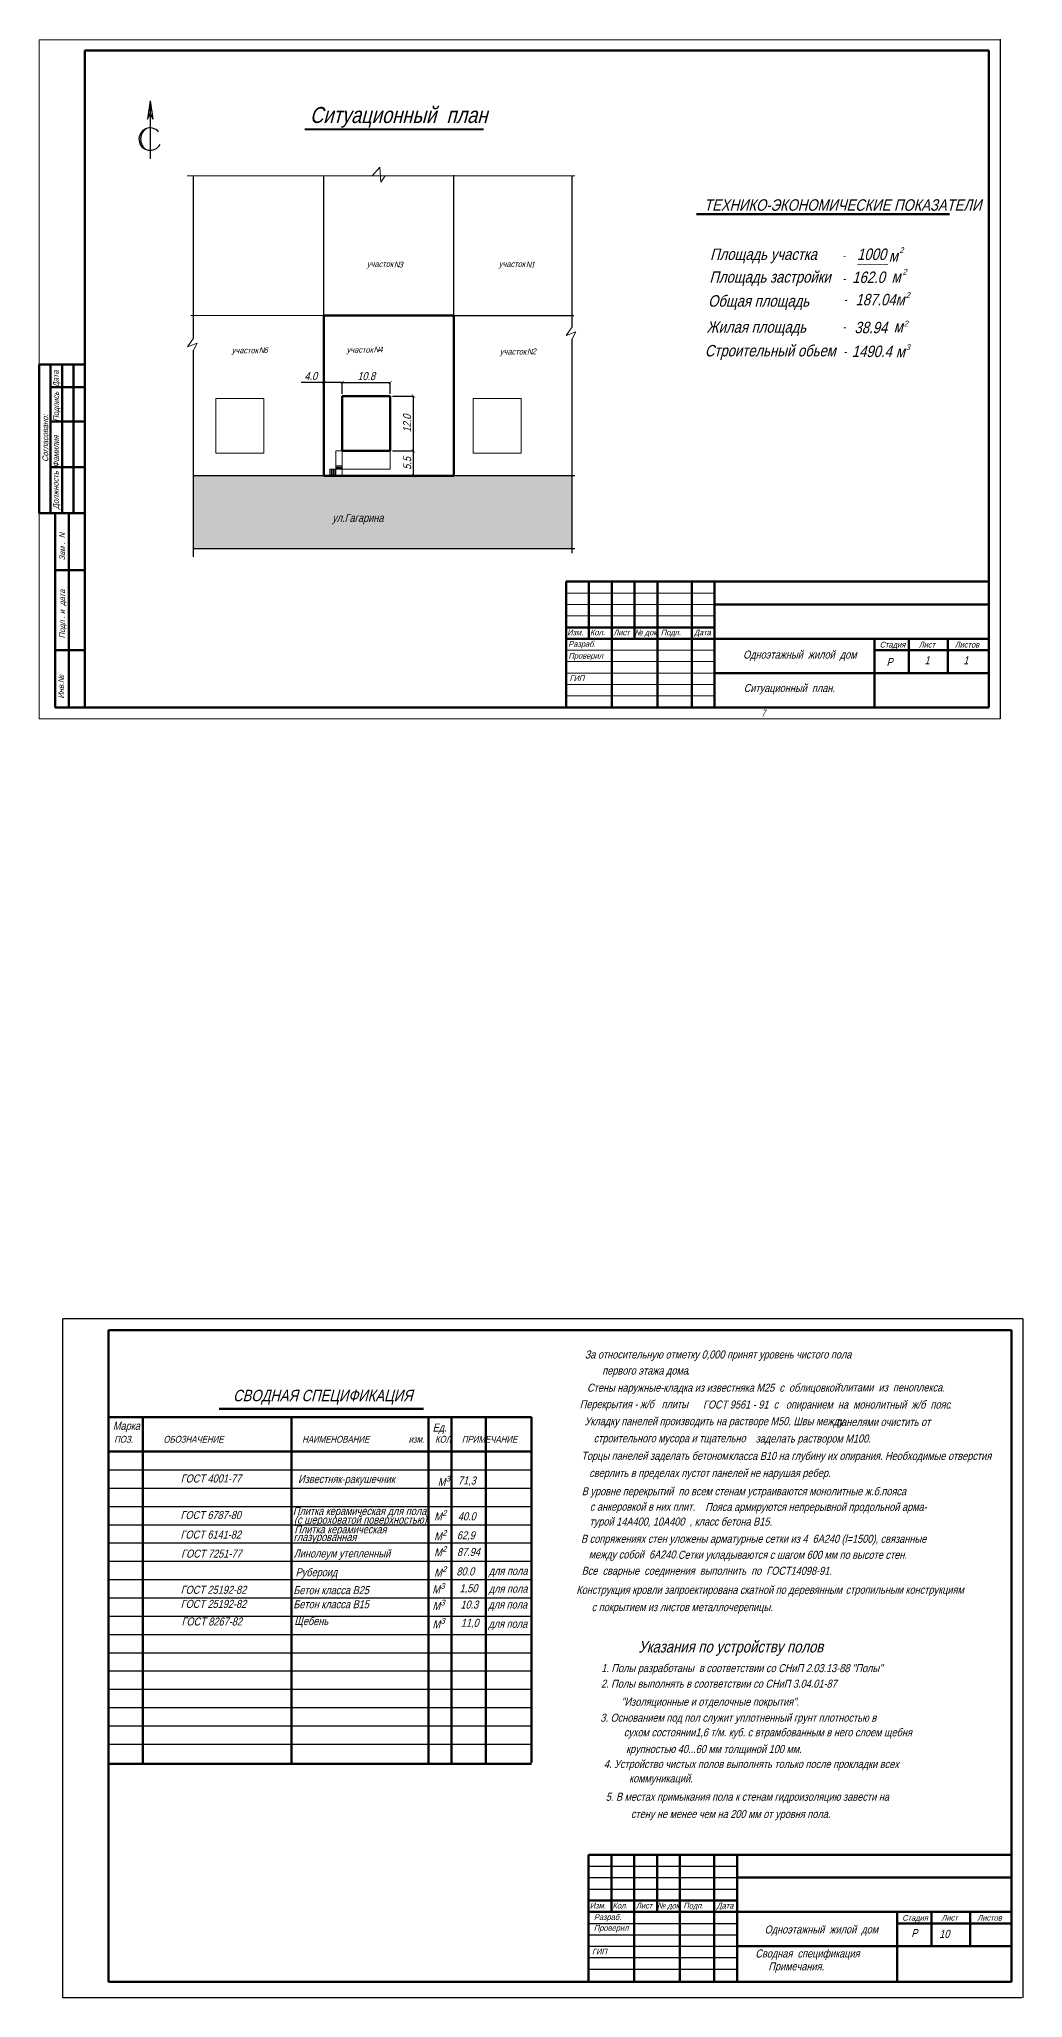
# Model space of a CAD drawing. Header units: millimetres. Extents: x -1570823 to -1042875, y 1331607 to 1425447.
# Drawn here: x -1570823 to -1527786, y 1331653 to 1417324 of the extents above; entities that cross this region are included whole.
import ezdxf
from ezdxf.enums import TextEntityAlignment as Align

# ---------------------------------------------------------------- set-up
doc = ezdxf.new("R2010")
doc.units = ezdxf.units.MM
for name, color, linetype, lineweight in [('ЗД', 7, 'Continuous', 60), ('проект', 7, 'Continuous', 50), ('Разм.', 7, 'Continuous', 15), ('размер', 7, 'Continuous', 15), ('стены', 7, 'Continuous', 50), ('существ.', 7, 'Continuous', 15), ('тонкая', 7, 'Continuous', 15)]:
    doc.layers.add(name, color=color, linetype=linetype, lineweight=lineweight)
doc.layers.add('разм', color=7, linetype='Continuous')
doc.styles.get("Standard").update_dxf_attribs({"font": 'ARIALN.TTF', "oblique": 15, "height": 350})
doc.styles.add('гост', font='', dxfattribs={"oblique": 15, "height": 350})
doc.styles.get('гост').set_extended_font_data('GOST type A')
doc.linetypes.add('РАЗРЫВ', pattern='A,40,-0.01,[138,ltypeshp.shx,S=0.6,R=0,X=0,Y=0.25],-2.7,1', length=43.71)
doc.dimstyles.new('100', dxfattribs={"dimtxt": 350, "dimasz": 150, "dimexe": 1.25, "dimexo": 100, "dimgap": 100, "dimtad": 1, "dimdec": 0, "dimrnd": 5, "dimtxsty": 'Standard', "dimblk": 'ARCHTICK', "dimcen": 250, "dimaunit": 1, "dimadec": 1, "dimazin": 0, "dimtfac": 1, "dimtdec": 0, "dimtmove": 0, "dimatfit": 3, "dimldrblk": 'NONE', "dimfxl": 1, "dimarcsym": 0})

# ---------------------------------------------------------------- blocks, each defined once
blk = doc.blocks.new('_ArchTick')
at = {"color": 0, "linetype": 'ByBlock', "lineweight": 0, "const_width": 0.15}
blk.add_lwpolyline([(-0.5, -0.5), (0.5, 0.5)], dxfattribs=at)
blk = doc.blocks.new('*D131')
at = {"layer": 'размер', "color": 0, "lineweight": -2, "ltscale": 50, "transparency": 16777216}
for p, q in [((-1557561, 1401812), (-1557561, 1402308)), ((-1557561, 1402306), (-1555461, 1402306)), ((-1555461, 1401812), (-1555461, 1402308))]:
    blk.add_line(p, q, dxfattribs=at)
at = {"layer": 'размер', "color": 0, "lineweight": -2, "ltscale": 50, "transparency": 16777216, "xscale": 150, "yscale": 150, "zscale": 150, "rotation": 180}
blk.add_blockref('_ArchTick', (-1557561, 1402306), dxfattribs=at)
at = {"layer": 'размер', "color": 0, "lineweight": -2, "ltscale": 50, "transparency": 16777216, "xscale": 150, "yscale": 150, "zscale": 150}
blk.add_blockref('_ArchTick', (-1555461, 1402306), dxfattribs=at)
at = {"layer": 'размер', "color": 0, "ltscale": 50, "transparency": 16777216, "insert": (-1556511, 1402585), "char_height": 350, "attachment_point": 5}
blk.add_mtext('10.8', dxfattribs=at)
blk = doc.blocks.new('_None')
blk = doc.blocks.new('*D132')
at = {"layer": 'Разм.', "color": 0, "lineweight": -2, "ltscale": 50, "transparency": 16777216}
for p, q in [((-1558375, 1402308), (-1559354, 1402308)), ((-1558375, 1402407), (-1558375, 1402309)), ((-1557561, 1402308), (-1558375, 1402308)), ((-1557561, 1402208), (-1557561, 1402306))]:
    blk.add_line(p, q, dxfattribs=at)
at = {"layer": 'Разм.', "color": 0, "lineweight": -2, "ltscale": 50, "transparency": 16777216, "xscale": 150, "yscale": 150, "zscale": 150, "rotation": 180}
blk.add_blockref('_ArchTick', (-1558375, 1402308), dxfattribs=at)
at = {"layer": 'Разм.', "color": 0, "lineweight": -2, "ltscale": 50, "transparency": 16777216, "xscale": 150, "yscale": 150, "zscale": 150}
blk.add_blockref('_ArchTick', (-1557561, 1402308), dxfattribs=at)
at = {"layer": 'Разм.', "color": 0, "ltscale": 50, "transparency": 16777216, "insert": (-1558939, 1402586), "char_height": 350, "attachment_point": 5}
blk.add_mtext('4.0', dxfattribs=at)
blk = doc.blocks.new('*D133')
at = {"layer": 'Разм.', "color": 0, "lineweight": -2, "ltscale": 50, "transparency": 16777216}
for p, q in [((-1555343, 1399312), (-1554440, 1399312)), ((-1554441, 1398224), (-1554441, 1399312)), ((-1555343, 1398224), (-1554440, 1398224))]:
    blk.add_line(p, q, dxfattribs=at)
at = {"layer": 'Разм.', "color": 0, "lineweight": -2, "ltscale": 50, "transparency": 16777216, "xscale": 150, "yscale": 150, "zscale": 150}
for p, rotation in [((-1554441, 1399312), 90), ((-1554441, 1398224), 270)]:
    blk.add_blockref('_ArchTick', p, dxfattribs=dict(at, rotation=rotation))
at = {"layer": 'Разм.', "color": 0, "ltscale": 50, "transparency": 16777216, "insert": (-1554719, 1398768), "char_height": 350, "attachment_point": 5, "rotation": 90}
blk.add_mtext('5.5', dxfattribs=at)
blk = doc.blocks.new('*D134')
at = {"layer": 'Разм.', "color": 0, "lineweight": -2, "ltscale": 50, "transparency": 16777216}
for p, q in [((-1555361, 1401712), (-1554443, 1401712)), ((-1554444, 1399312), (-1554444, 1401712)), ((-1555361, 1399312), (-1554443, 1399312))]:
    blk.add_line(p, q, dxfattribs=at)
at = {"layer": 'Разм.', "color": 0, "lineweight": -2, "ltscale": 50, "transparency": 16777216, "xscale": 150, "yscale": 150, "zscale": 150}
for p, rotation in [((-1554444, 1401712), 90), ((-1554444, 1399312), 270)]:
    blk.add_blockref('_ArchTick', p, dxfattribs=dict(at, rotation=rotation))
at = {"layer": 'Разм.', "color": 0, "ltscale": 50, "transparency": 16777216, "insert": (-1554723, 1400512), "char_height": 350, "attachment_point": 5, "rotation": 90}
blk.add_mtext('12.0', dxfattribs=at)

msp = doc.modelspace()

# ---------------------------------------------------------------- hatches: boundary and pattern name
at = {"layer": 'разм', "lineweight": 5, "ltscale": 50}
h = msp.add_hatch(color=254, dxfattribs=at)
h.paths.add_polyline_path([(-1547503.5, 1398224.4), (-1552675, 1398224.4), (-1552675, 1398224), (-1558375, 1398224.4), (-1564072.9, 1398224.4), (-1564072.5, 1395024.4), (-1547503.2, 1395024.4)])
h.paths.add_polyline_path([(-1558142.8, 1395999.5), (-1554822.4, 1395999.5), (-1554822.4, 1396674.1), (-1558142.8, 1396674.1)], flags=24)
at = {"layer": 'тонкая'}
h = msp.add_hatch(color=256, dxfattribs=at)
h.paths.add_polyline_path([(-1565968, 1414075.2), (-1565968, 1414631.4), (-1566087.2, 1413825)])
h.paths.add_polyline_path([(-1566122.2, 1413416.2, 0.6969958), (-1566152.4, 1412498.4, -0.5352223)])

# ---------------------------------------------------------------- linework, layer by layer
at = {"lineweight": 50}
for p, q in [((-1570822.7, 1403096.7), (-1568822.7, 1403096.7)), ((-1570822.7, 1396596.7), (-1570822.7, 1403096.7)), ((-1570322.7, 1396596.7), (-1570322.7, 1403096.7)), ((-1569822.7, 1396596.7), (-1569822.7, 1403096.7)), ((-1569322.7, 1396596.7), (-1569322.7, 1403096.7)), ((-1570322.7, 1402096.7), (-1568822.7, 1402096.7)), ((-1570322.7, 1400596.7), (-1568822.7, 1400596.7)), ((-1570322.7, 1398596.7), (-1568822.7, 1398596.7)), ((-1570822.7, 1396596.7), (-1568822.7, 1396596.7)), ((-1570122.7, 1388096.7), (-1570122.7, 1396596.7)), ((-1569522.7, 1388096.7), (-1569522.7, 1396596.7)), ((-1570122.7, 1394096.7), (-1568822.7, 1394096.7)), ((-1570122.7, 1390596.7), (-1568822.7, 1390596.7)), ((-1568822.7, 1388096.7), (-1570122.7, 1388096.7))]:
    msp.add_line(p, q, dxfattribs=at)
at = {"lineweight": 0}
for p, q in [((-1547772.7, 1393097.4), (-1541272.7, 1393097.4)), ((-1547772.7, 1392597.4), (-1541272.7, 1392597.4)), ((-1547772.7, 1392097.4), (-1541272.7, 1392097.4)), ((-1547772.7, 1390597.4), (-1541272.7, 1390597.4)), ((-1547772.7, 1390097.4), (-1541272.7, 1390097.4)), ((-1547772.7, 1389597.4), (-1541272.7, 1389597.4)), ((-1547772.7, 1389097.4), (-1541272.7, 1389097.4)), ((-1547772.7, 1388597.4), (-1541272.7, 1388597.4))]:
    msp.add_line(p, q, dxfattribs=at)
for p, q in [((-1569785.8, 1331652.7), (-1569785.8, 1361352.7)), ((-1527785.8, 1361352.7), (-1569785.8, 1361352.7)), ((-1527785.8, 1361352.7), (-1527785.8, 1331652.7)), ((-1569785.8, 1331852.7), (-1569785.8, 1361074)), ((-1567785.8, 1354748.3), (-1549285.8, 1354748.3)), ((-1567785.8, 1353948.3), (-1549285.8, 1353948.3)), ((-1567785.8, 1353148.3), (-1549285.8, 1353148.3)), ((-1567785.8, 1352348.3), (-1549285.8, 1352348.3)), ((-1567785.8, 1351548.3), (-1549285.8, 1351548.3)), ((-1567785.8, 1350748.3), (-1549285.8, 1350748.3)), ((-1567785.8, 1349948.3), (-1549285.8, 1349948.3)), ((-1567785.8, 1349148.3), (-1549285.8, 1349148.3)), ((-1567785.8, 1348348.3), (-1549285.8, 1348348.3)), ((-1567785.8, 1347548.3), (-1549285.8, 1347548.3)), ((-1567785.8, 1346748.3), (-1549285.8, 1346748.3)), ((-1567785.8, 1345948.3), (-1549285.8, 1345948.3)), ((-1567785.8, 1345148.3), (-1549285.8, 1345148.3)), ((-1567785.8, 1344348.3), (-1549285.8, 1344348.3)), ((-1567785.8, 1343548.3), (-1549285.8, 1343548.3)), ((-1567785.8, 1342748.3), (-1549285.8, 1342748.3)), ((-1546785.8, 1337410), (-1540285.8, 1337410)), ((-1546785.8, 1336910), (-1540285.8, 1336910)), ((-1546785.8, 1336410), (-1540285.8, 1336410)), ((-1546785.8, 1334910), (-1540285.8, 1334910)), ((-1546785.8, 1334410), (-1540285.8, 1334410)), ((-1546785.8, 1333910), (-1540285.8, 1333910)), ((-1546785.8, 1333410), (-1540285.8, 1333410)), ((-1546785.8, 1332910), (-1540285.8, 1332910)), ((-1544301.4, 1331652.7), (-1569785.8, 1331652.7)), ((-1527826.4, 1331652.7), (-1569785.8, 1331652.7))]:
    msp.add_line(p, q)
at = {"layer": 'проект'}
for p, q in [((-1568822.7, 1388096.7), (-1568822.7, 1416823.7)), ((-1542062.2, 1409662.8), (-1530999.6, 1409662.8)), ((-1529272.7, 1388096.7), (-1568822.7, 1388096.7)), ((-1567785.8, 1332352.7), (-1567785.8, 1360852.7)), ((-1528285.8, 1360852.7), (-1567785.8, 1360852.7)), ((-1528285.8, 1360852.7), (-1528285.8, 1332352.7)), ((-1567785.8, 1357048.3), (-1549285.8, 1357048.3)), ((-1566285.8, 1341948.3), (-1566285.8, 1357048.3)), ((-1562948, 1357408), (-1554012.2, 1357408)), ((-1559785.8, 1341948.3), (-1559785.8, 1357048.3)), ((-1553785.8, 1341948.3), (-1553785.8, 1357048.3)), ((-1552785.8, 1341948.3), (-1552785.8, 1357048.3)), ((-1551285.8, 1341948.3), (-1551285.8, 1357048.3)), ((-1549285.8, 1357048.3), (-1549285.8, 1341948.3)), ((-1567785.8, 1355548.3), (-1549285.8, 1355548.3)), ((-1567785.8, 1341894.5), (-1549285.8, 1341894.5)), ((-1546785.8, 1337910), (-1528285.8, 1337910)), ((-1546785.8, 1332410), (-1546785.8, 1337910)), ((-1545785.8, 1335410), (-1545785.8, 1337910)), ((-1544785.8, 1332410), (-1544785.8, 1337910)), ((-1543785.8, 1335410), (-1543785.8, 1337910)), ((-1542785.8, 1332410), (-1542785.8, 1337910)), ((-1541285.8, 1332410), (-1541285.8, 1337910)), ((-1540285.8, 1332410), (-1540285.8, 1337910)), ((-1540285.8, 1336910), (-1528285.8, 1336910)), ((-1546785.8, 1335910), (-1540285.8, 1335910)), ((-1546785.8, 1335410), (-1540285.8, 1335410)), ((-1540285.8, 1335410), (-1528285.8, 1335410)), ((-1533285.8, 1332410), (-1533285.8, 1335410)), ((-1533285.8, 1334910), (-1528285.8, 1334910)), ((-1531785.8, 1333910), (-1531785.8, 1335410)), ((-1530085.8, 1333910), (-1530085.8, 1335410)), ((-1540285.8, 1333910), (-1528285.8, 1333910)), ((-1528285.8, 1332352.7), (-1567785.8, 1332352.7))]:
    msp.add_line(p, q, dxfattribs=at)
at = {"layer": 'проект', "ltscale": 10}
for p, q in [((-1568822.7, 1416823.7), (-1529272.7, 1416823.7)), ((-1529272.7, 1416823.7), (-1529272.7, 1388096.7))]:
    msp.add_line(p, q, dxfattribs=at)
at = {"layer": 'проект', "lineweight": 30, "ltscale": 10}
for q in [(-1566087.2, 1413825), (-1565842.4, 1413820.8), (-1565968, 1412088.8)]:
    msp.add_line((-1565968, 1414631.4), q, dxfattribs=at)
at = {"layer": 'проект', "lineweight": 40, "ltscale": 10}
msp.add_line((-1559200.6, 1413389.6), (-1551382.7, 1413389.6), dxfattribs=at)
at = {"layer": 'проект', "linetype": 'РАЗРЫВ', "lineweight": 5, "ltscale": 200}
msp.add_line((-1564341.2, 1411340.5), (-1547380.8, 1411340.5), dxfattribs=at)
at = {"layer": 'проект', "ltscale": 50}
for p, q in [((-1552675.1, 1405232.8), (-1558375.1, 1405232.8)), ((-1558375.1, 1405232.8), (-1558375, 1398224.4)), ((-1552675.1, 1405232.8), (-1552675, 1398224)), ((-1557560.7, 1399311.5), (-1557560.7, 1401711.5)), ((-1557560.7, 1401711.5), (-1555460.7, 1401711.5)), ((-1555460.7, 1401711.5), (-1555460.7, 1399311.5)), ((-1555460.7, 1399311.5), (-1557560.7, 1399311.5)), ((-1552675, 1398224), (-1558375, 1398224.4))]:
    msp.add_line(p, q, dxfattribs=at)
at = {"layer": 'проект', "lineweight": 25, "ltscale": 10}
msp.add_line((-1552675.1, 1405232.8), (-1547427.4, 1405232.6), dxfattribs=at)
at = {"layer": 'проект', "lineweight": 50}
for p, q in [((-1547772.7, 1388097.4), (-1547772.7, 1393597.4)), ((-1547772.7, 1393597.4), (-1529272.7, 1393597.4)), ((-1546772.7, 1391097.4), (-1546772.7, 1393597.4)), ((-1545772.7, 1388097.4), (-1545772.7, 1393597.4)), ((-1544772.7, 1391097.4), (-1544772.7, 1393597.4)), ((-1543772.7, 1388097.4), (-1543772.7, 1393597.4)), ((-1542272.7, 1388097.4), (-1542272.7, 1393597.4)), ((-1541272.7, 1388097.4), (-1541272.7, 1393597.4)), ((-1541272.7, 1392597.4), (-1529272.7, 1392597.4)), ((-1547772.7, 1391597.4), (-1541272.7, 1391597.4)), ((-1547772.7, 1391097.4), (-1541272.7, 1391097.4)), ((-1541272.7, 1391097.4), (-1529272.7, 1391097.4)), ((-1534272.7, 1388097.4), (-1534272.7, 1391097.4)), ((-1534272.7, 1390597.4), (-1529272.7, 1390597.4)), ((-1532772.7, 1389597.4), (-1532772.7, 1391097.4)), ((-1531072.7, 1389597.4), (-1531072.7, 1391097.4)), ((-1541272.7, 1389597.4), (-1529272.7, 1389597.4))]:
    msp.add_line(p, q, dxfattribs=at)
at = {"layer": 'разм', "ltscale": 50}
for p, q in [((-1564072.4, 1404245.9), (-1564075.1, 1411340.5)), ((-1558375.1, 1405232.8), (-1558375.1, 1411340.5)), ((-1552674.8, 1405232.8), (-1552675.1, 1411373.1)), ((-1547503.1, 1404745.1), (-1547503.1, 1411340.5)), ((-1547503.1, 1394834.9), (-1547504.3, 1404214.8)), ((-1564072.5, 1394682.9), (-1564073.5, 1403715.6))]:
    msp.add_line(p, q, dxfattribs=at)
at = {"layer": 'разм', "lineweight": 30, "ltscale": 50}
for p, q in [((-1547385.5, 1398224.4), (-1564093.2, 1398224.4)), ((-1547385.5, 1395024.4), (-1564093.2, 1395024.4))]:
    msp.add_line(p, q, dxfattribs=at)
at = {"layer": 'Разм.', "ltscale": 50}
for p, q in [((-1558375.1, 1405232.8), (-1564180.9, 1405232.8)), ((-1564072.4, 1404245.9), (-1564330.9, 1403860.1)), ((-1547503.1, 1404745.1), (-1547761.6, 1404359.4)), ((-1547761.6, 1404359.4), (-1547343.4, 1404527.6)), ((-1547343.4, 1404527.6), (-1547504.3, 1404214.8)), ((-1564330.9, 1403860.1), (-1563912.6, 1404028.3)), ((-1563912.6, 1404028.3), (-1564073.5, 1403715.6)), ((-1557560.7, 1399311.5), (-1557560.7, 1398232.9)), ((-1555460.7, 1399311.5), (-1555460.7, 1398511.5)), ((-1557560.7, 1398511.5), (-1555460.7, 1398511.5))]:
    msp.add_line(p, q, dxfattribs=at)
at = {"layer": 'Разм.', "lineweight": 5, "ltscale": 50}
for p, q in [((-1557560.7, 1399311.5), (-1557840.7, 1399311.5)), ((-1557840.7, 1399311.5), (-1557840.7, 1398507.1)), ((-1557560.7, 1398511.5), (-1558100.7, 1398511.5)), ((-1557840.7, 1399007.1), (-1557840.8, 1398732.9)), ((-1557840.7, 1398507.1), (-1557840.8, 1398232.9))]:
    msp.add_line(p, q, dxfattribs=at)
at = {"layer": 'Разм.', "color": 1, "lineweight": 5, "ltscale": 50}
for p, q in [((-1558100.7, 1398511.5), (-1558100.7, 1398232.9)), ((-1558046.3, 1398511.5), (-1558046.3, 1398232.9)), ((-1557997, 1398511.5), (-1557997, 1398232.9)), ((-1557947.7, 1398511.5), (-1557947.7, 1398232.9)), ((-1557891, 1398511.5), (-1557890.8, 1398232.9)), ((-1557840.7, 1398657.1), (-1557560.7, 1398657.1)), ((-1557840.7, 1398607.1), (-1557560.7, 1398607.1)), ((-1557840.7, 1398557.1), (-1557560.7, 1398557.1))]:
    msp.add_line(p, q, dxfattribs=at)
at = {"layer": 'размер', "lineweight": 15}
msp.add_line((-1570822.7, 1387596.7), (-1570822.7, 1417296.8), dxfattribs=at)
at = {"layer": 'размер', "ltscale": 100}
for p, q in [((-1570822.7, 1417296.7), (-1528772.7, 1417296.7)), ((-1570822.7, 1387596.7), (-1528772.7, 1387596.7))]:
    msp.add_line(p, q, dxfattribs=at)
at = {"layer": 'размер', "lineweight": 25, "ltscale": 10}
msp.add_line((-1528772.7, 1417323.7), (-1528772.7, 1387596.7), dxfattribs=at)
at = {"layer": 'размер', "ltscale": 50}
for p, q in [((-1563089.4, 1399211.5), (-1563089.4, 1401611.5)), ((-1563089.4, 1401611.5), (-1560989.4, 1401611.5)), ((-1560989.4, 1401611.5), (-1560989.4, 1399211.5)), ((-1551840.3, 1399211.5), (-1551840.3, 1401611.5)), ((-1551840.3, 1401611.5), (-1549740.3, 1401611.5)), ((-1549740.3, 1401611.5), (-1549740.3, 1399211.5)), ((-1560989.4, 1399211.5), (-1563089.4, 1399211.5)), ((-1549740.3, 1399211.5), (-1551840.3, 1399211.5))]:
    msp.add_line(p, q, dxfattribs=at)
at = {"layer": 'тонкая', "lineweight": 30}
for p, q in [((-1566087.2, 1413825), (-1565968, 1414075.2)), ((-1565968, 1414075.2), (-1565842.4, 1413820.8))]:
    msp.add_line(p, q, dxfattribs=at)
at = {"layer": 'тонкая'}
for p, q in [((-1556247.2, 1411340.5), (-1555921.9, 1411719.6)), ((-1555921.9, 1411719.6), (-1555881.2, 1411069)), ((-1555881.2, 1411069), (-1555677.9, 1411340.5))]:
    msp.add_line(p, q, dxfattribs=at)
at = {"layer": 'тонкая', "lineweight": 30}
for centre, radius, start, end in [((-1565968, 1412951.7), 489.4, 40.561655, 332.05014), ((-1565831.4, 1412947.2), 551.8, 121.799606, 234.426329)]:
    msp.add_arc(centre, radius, start, end, dxfattribs=at)

# ---------------------------------------------------------------- texts
at = {"oblique": 15}
for s, p in [('Дата  ', (-1569973.4, 1402096.7)), ('Подпись   ', (-1569958.6, 1400596.7)), ('Фамилия  ', (-1569960.8, 1398596.7)), ('Должность  ', (-1569973.4, 1396763.5)), ('Зам .  N', (-1569694, 1394526.4)), ('Подп . и  дата', (-1569694, 1391114.7)), ('Инв.№', (-1569737.9, 1388479))]:
    msp.add_text(s, height=250, rotation=90, dxfattribs=at).set_placement(p)
msp.add_text('Согласовано:', height=250, rotation=90, dxfattribs=at).set_placement((-1570554, 1399869.7), align=Align.MIDDLE)
at = {"oblique": 15, "width": 0.8}
msp.add_text('7', height=300, dxfattribs=at).set_placement((-1539222.7, 1387696.7))
at = {"oblique": 15}
for s, height, p in [('СВОДНАЯ СПЕЦИФИКАЦИЯ ', 500, (-1562338.7, 1357746.4)), ('Марка', 350, (-1567595.9, 1356496.7)), ('ПОЗ.              ОБОЗНАЧЕНИЕ                                    НАИМЕНОВАНИЕ                  изм.     КОЛ.    ПРИМЕЧАНИЕ', 300, (-1567542, 1355933.8)), ('Ед.', 350, (-1553609.6, 1356421.1)), ('3', 250, (-1553026.7, 1354238.8)), ('М', 350, (-1553385.2, 1354039.7)), ('Плитка керамическая для пола', 350, (-1559721.5, 1352769.7)), ('М', 350, (-1553542.6, 1352531.2)), ('2', 250, (-1553184.1, 1352730.3)), ('М', 350, (-1553542.6, 1351665.5)), ('2', 250, (-1553184.1, 1351864.6)), ('ГОСТ 7251-77', 350, (-1564608.6, 1350907.4)), ('Линолеум утепленный', 350, (-1559683.4, 1350912.9)), ('М', 350, (-1553542.6, 1350963.6)), ('2', 250, (-1553184.1, 1351162.7)), ('М', 350, (-1553542.6, 1350075.9)), ('2', 250, (-1553184.1, 1350275)), ('  Все  сварные  соединения  выполнить  по  ГОСТ14098-91.', 350, (-1547312.6, 1350155.9)), ('ГОСТ 25192-82', 350, (-1564629, 1349325.5)), ('Бетон класса В25', 350, (-1559703.8, 1349308.7)), ('М', 350, (-1553621.2, 1349344.3)), ('3', 250, (-1553262.7, 1349543.4)), ('ГОСТ 25192-82', 350, (-1564629, 1348707.8)), ('Бетон класса В15', 350, (-1559703.8, 1348691)), ('М', 350, (-1553614.1, 1348619.3)), ('3', 250, (-1553255.6, 1348818.4)), ('ГОСТ 8267-82', 350, (-1564592.4, 1347938.2)), ('Щебень', 350, (-1559658.6, 1347956.9)), ('М', 350, (-1553614.1, 1347819.3)), ('3', 250, (-1553255.6, 1348018.4)), ('Изм.', 250, (-1546734.9, 1335560.4)), ('Кол.', 250, (-1545734.9, 1335560.4)), ('Лист', 250, (-1544713.5, 1335560.4)), ('№ док.', 250, (-1543785.2, 1335560.4)), ('Подп.', 250, (-1542639.4, 1335560.4)), ('Дата', 250, (-1541185.8, 1335560.4)), ('Проверил', 250, (-1546554.5, 1334583.7)), ('Разраб.', 250, (-1546550.1, 1335060.4)), ('Стадия', 250, (-1533061.7, 1335027.2)), ('Лист', 250, (-1531344.6, 1335031.9)), ('Листов', 250, (-1529776.3, 1335027.2)), ('Сводная  спецификация ', 350, (-1539489.5, 1333417.2))]:
    msp.add_text(s, height=height, dxfattribs=at).set_placement(p)
at = {"layer": 'ЗД', "oblique": 15}
for s, height, p in [('.', 350, (-1542477.7, 1358913.9)), ('       Указания по устройству полов', 500, (-1545720, 1346758.4)), ('       1. Полы разработаны  в соответствии со СНиП 2.03.13-88 "Полы"', 350, (-1547013, 1345899.9)), ('       2. Полы выполнять в соответствии со СНиП 3.04.01-87 ', 350, (-1547024.1, 1345217.7)), ('"Изоляционные и отделочные покрытия".', 350, (-1545355.4, 1344427.7)), ('       3. Основанием под пол служит уплотненный грунт плотностью в ', 350, (-1547050.7, 1343729.9)), ('сухом состоянии1,6 т/м. куб. с втрамбованным в него слоем щебня ', 350, (-1545244.8, 1343089.4)), ('крупностью 40...60 мм толщиной 100 мм.', 350, (-1545145.6, 1342360.6)), ('       4. Устройство чистых полов выполнять только после прокладки всех ', 350, (-1546895.6, 1341703)), ('коммуникаций.', 350, (-1545013.1, 1341075)), ('       5. В местах примыкания пола к стенам гидроизоляцию завести на ', 350, (-1546813.2, 1340272.6)), ('стену не менее чем на 200 мм от уровня пола.                    ', 350, (-1544933.7, 1339518.8))]:
    msp.add_text(s, height=height, dxfattribs=at).set_placement(p)
at = {"layer": 'проект', "lineweight": 5, "ltscale": 10, "oblique": 15}
for s, height, p in [('Ситуационный  план', 700, (-1558979.3, 1413657.7)), ('N', 250, (-1555302.6, 1407338.2)), ('N', 250, (-1549529.8, 1407338.2)), ('участок', 250, (-1556491, 1407363.7)), ('участок', 250, (-1550718.2, 1407363.7)), ('участок', 250, (-1562403.4, 1403585.8)), ('N', 250, (-1561215, 1403598.3)), ('участок', 250, (-1557376.8, 1403612.9)), ('N', 250, (-1556188.4, 1403625.3)), ('участок', 250, (-1550669.1, 1403530.8)), ('N', 250, (-1549480.7, 1403543.3)), ('ул.Гагарина', 350, (-1558003.6, 1396211.7))]:
    msp.add_text(s, height=height, dxfattribs=at).set_placement(p)
at = {"layer": 'проект', "lineweight": 25, "ltscale": 10, "oblique": 15}
msp.add_text('1', height=350, dxfattribs=at).set_placement((-1532086.8, 1389985.8))
at = {"layer": 'проект', "oblique": 15}
for s, p in [('Стены наружные-кладка из известняка М25  с  облицовкой', (-1546851.6, 1358164.8)), (' Укладку панелей производить на растворе М50. Швы между ', (-1547070.1, 1356699.7)), (' строительного мусора и тщательно ', (-1546675, 1355951.2)), ('заделать раствором М100. ', (-1539474.8, 1355940.9)), ('панелями очистить от', (-1535955.7, 1356667.7)), (' Торцы панелей заделать бетоном ', (-1547214.5, 1355184.7)), ('класса В10 на глубину их опирания. Необходимые отверстия ', (-1540662, 1355178.8)), ('сверлить в пределах пустот панелей не нарушая ребер.', (-1546758.2, 1354433.7)), ('       Конструкция кровли запроектирована скатной по деревянным', (-1548099.6, 1349321.9)), ('стропильным конструкциям ', (-1535538, 1349326.8)), ('с покрытием из листов металлочерепицы. ', (-1546654.5, 1348565.3))]:
    msp.add_text(s, height=350, dxfattribs=at).set_placement(p)
at = {"layer": 'проект', "ltscale": 10, "oblique": 15}
for s, p in [('плитами  из  пеноплекса.', (-1535905.8, 1358175.3)), ('ГОСТ 9561 - 91  с   опиранием  на  монолитный  ж/б  пояс ', (-1541777.6, 1357428.4)), ('.', (-1531022.2, 1357415.4)), ('Примечания.', (-1538920.3, 1332854.3))]:
    msp.add_text(s, height=350, dxfattribs=at).set_placement(p)
at = {"layer": 'проект', "ltscale": 25, "oblique": 15}
msp.add_text('10', height=350, dxfattribs=at).set_placement((-1531440.5, 1334275.3))
at = {"layer": 'Разм.', "oblique": 15}
for s, p in [('ГОСТ 4001-77', (-1564626.8, 1354194.4)), ('Известняк-ракушечник', (-1559496.2, 1354167.6)), ('ГОСТ 6787-80', (-1564635.8, 1352595.7)), ('(с шероховатой поверхностью)', (-1559674.1, 1352390.6)), ('ГОСТ 6141-82', (-1564635.8, 1351739)), ('глазурованная', (-1559692.7, 1351633.9)), ('Плитка керамическая', (-1559657.5, 1351969.3)), ('для пола', (-1551149.7, 1350149.2)), ('для пола', (-1551149.7, 1349372)), ('для пола', (-1551166.7, 1348679)), ('для пола', (-1551166.7, 1347837.5))]:
    msp.add_text(s, height=350, dxfattribs=at).set_placement(p)
at = {"layer": 'размер', "oblique": 15}
for s, height, p in [('ТЕХНИКО-ЭКОНОМИЧЕСКИЕ ПОКАЗАТЕЛИ', 500, (-1541733, 1409820.2)), ('Площадь участка', 500, (-1541467.1, 1407667.2)), ('-', 350, (-1535687.5, 1407689.8)), ('м', 500, (-1533648.1, 1407591.7)), ('2', 250, (-1533190.5, 1407969.1)), ('Площадь застройки', 500, (-1541496.6, 1406673.3)), ('-', 350, (-1535682, 1406674.4)), ('______', 350, (-1535001.6, 1407565.4)), ('м', 500, (-1533529.8, 1406676.9)), ('2', 250, (-1533046.3, 1407025.1)), ('Общая площадь', 500, (-1541554.9, 1405624.2)), ('-', 350, (-1535619, 1405760.2)), ('187.04', 500, (-1535105.6, 1405681.6)), ('м', 500, (-1533358.5, 1405679.3)), ('2', 250, (-1532911.7, 1406001)), ('2', 250, (-1532994, 1404756.8)), ('Жилая площадь', 500, (-1541624.1, 1404484.3)), ('-', 350, (-1535682.3, 1404558)), ('38.94', 500, (-1535152.3, 1404462.2)), ('м', 500, (-1533432.2, 1404504.8)), ('Строительный обьем', 500, (-1541697, 1403448.8)), ('- ', 350, (-1535634.9, 1403482.9)), ('м', 500, (-1533341.4, 1403405.3)), ('3', 250, (-1532904, 1403725.9)), ('Изм.', 250, (-1547721.9, 1391247.7)), ('Кол.', 250, (-1546721.9, 1391247.7)), ('Лист', 250, (-1545700.5, 1391247.7)), ('№ док.', 250, (-1544772.2, 1391247.7)), ('Подп.', 250, (-1543626.3, 1391247.7)), ('Дата', 250, (-1542172.7, 1391247.7)), ('Разраб.', 250, (-1547672.7, 1390747.7)), ('Одноэтажный  жилой  дом', 350, (-1540024.5, 1390231.5)), ('Стадия', 250, (-1534048.7, 1390714.5)), ('Лист', 250, (-1532336.3, 1390714.5)), ('Листов', 250, (-1530763.3, 1390714.5)), ('.', 350, (-1535327.7, 1390225.1)), ('Р', 350, (-1533747.2, 1389905.1)), ('ГИП', 250, (-1547617.5, 1389244.8)), ('        За относительную отметку 0,000 принят уровень чистого пола', 350, (-1547845, 1359616.8)), ('первого этажа дома ', 350, (-1546187.4, 1358913.6)), ('71,3', 350, (-1552499.9, 1354106)), ('В уровне перекрытий  по всем стенам устраиваются монолитные ж.б.пояса', 350, (-1547082.6, 1353633.6)), ('40.0', 350, (-1552501.5, 1352538.8)), ('с анкеровкой в них плит.', 350, (-1546728.2, 1352961.1)), ('Пояса армируются непрерывной продольной арма-', 350, (-1541682.4, 1352949.8)), ('62,9', 350, (-1552545, 1351707.9)), ('В сопряжениях стен уложены арматурные сетки из 4  6А240 (l=1500), связанные', 350, (-1547116.6, 1351555.7)), ('турой 14А400, 10А400  , класс бетона В15.', 350, (-1546742.3, 1352308.5)), ('87.94', 350, (-1552541.1, 1350981.2)), ('между собой  6А240.', 350, (-1546777.3, 1350869.7)), ('Сетки укладываются с шагом 600 мм по высоте стен.', 350, (-1542878.5, 1350855.6)), ('Рубероид', 350, (-1559604.6, 1350090.8)), ('80.0', 350, (-1552567.8, 1350128.4)), ('1,50', 350, (-1552426.8, 1349393)), ('10.3', 350, (-1552391, 1348678)), ('11,0', 350, (-1552374.4, 1347880.2)), ('Р', 350, (-1532665.3, 1334309.9)), ('ГИП', 250, (-1546630.5, 1333557.5))]:
    msp.add_text(s, height=height, dxfattribs=at).set_placement(p)
at = {"layer": 'размер', "lineweight": 5, "ltscale": 10, "oblique": 15}
for s, p in [('1000', (-1535039.7, 1407667)), ('162.0', (-1535253.5, 1406659.2))]:
    msp.add_text(s, height=500, dxfattribs=at).set_placement(p)
at = {"layer": 'размер', "lineweight": 25, "ltscale": 10, "oblique": 15}
for s, height, p in [('1490.4', 500, (-1535271, 1403419.2)), ('1', 350, (-1530391, 1389985.8)), ('Ситуационный  план.', 350, (-1539998.1, 1388767.6))]:
    msp.add_text(s, height=height, dxfattribs=at).set_placement(p)
at = {"layer": 'размер', "lineweight": 70, "oblique": 15}
msp.add_text('Проверил', height=250, dxfattribs=at).set_placement((-1547666.5, 1390228.8))
at = {"layer": 'стены', "style": 'гост', "oblique": 15}
msp.add_text('.', height=350, dxfattribs=at).set_placement((-1535181.8, 1333386.3))
at = {"layer": 'существ.', "oblique": 15}
msp.add_text('     Перекрытия - ж/б   плиты', height=350, dxfattribs=at).set_placement((-1547728.3, 1357443.3))
at = {"layer": 'тонкая', "lineweight": 5, "ltscale": 100, "oblique": 15}
for s, p in [('3', (-1555094.6, 1407337.4)), ('1', (-1549321.8, 1407337.4)), ('6', (-1561007, 1403597.5)), ('4', (-1555980.4, 1403624.6)), ('2', (-1549272.7, 1403542.5))]:
    msp.add_text(s, height=250, dxfattribs=at).set_placement(p)
at = {"layer": 'тонкая', "oblique": 15}
msp.add_text('Одноэтажный  жилой  дом', height=350, dxfattribs=at).set_placement((-1539084.6, 1334466.9))

# ---------------------------------------------------------------- dimensions: what is measured, and where the dimension line sits
at = {"layer": 'Разм.', "ltscale": 50}
dim = msp.add_linear_dim(base=(-1558375.1, 1402307.6), p1=(-1557560.7, 1402307.6), p2=(-1558375.1, 1402307), text='4.0', dimstyle='100', dxfattribs=at)
dim.commit()
dim.dimension.update_dxf_attribs({"geometry": '*D132', "text_midpoint": (-1558939.5, 1402586.3)})
dim = msp.add_aligned_dim(p1=(-1555460.7, 1399311.5), p2=(-1555460.7, 1401711.5), distance=-1016.8, text='12.0', dimstyle='100', dxfattribs=at)
dim.commit()
dim.dimension.update_dxf_attribs({"geometry": '*D134', "text_midpoint": (-1554722.6, 1400511.5)})
at = {"layer": 'Разм.', "color": 1, "ltscale": 50}
dim = msp.add_aligned_dim(p1=(-1555443.2, 1398224.2), p2=(-1555443.2, 1399311.5), distance=-1002.3, text='5.5', dimstyle='100', dxfattribs=at)
dim.commit()
dim.dimension.update_dxf_attribs({"geometry": '*D133', "text_midpoint": (-1554718.9, 1398767.9)})
at = {"layer": 'размер', "ltscale": 50}
dim = msp.add_linear_dim(base=(-1555460.7, 1402306.4), p1=(-1557560.7, 1401711.5), p2=(-1555460.7, 1401711.5), text='10.8', dimstyle='100', override={"dimtxt": 250}, dxfattribs=at)
dim.commit()
dim.dimension.update_dxf_attribs({"geometry": '*D131', "text_midpoint": (-1556510.7, 1402585.1)})

doc.saveas('drawing.dxf')
